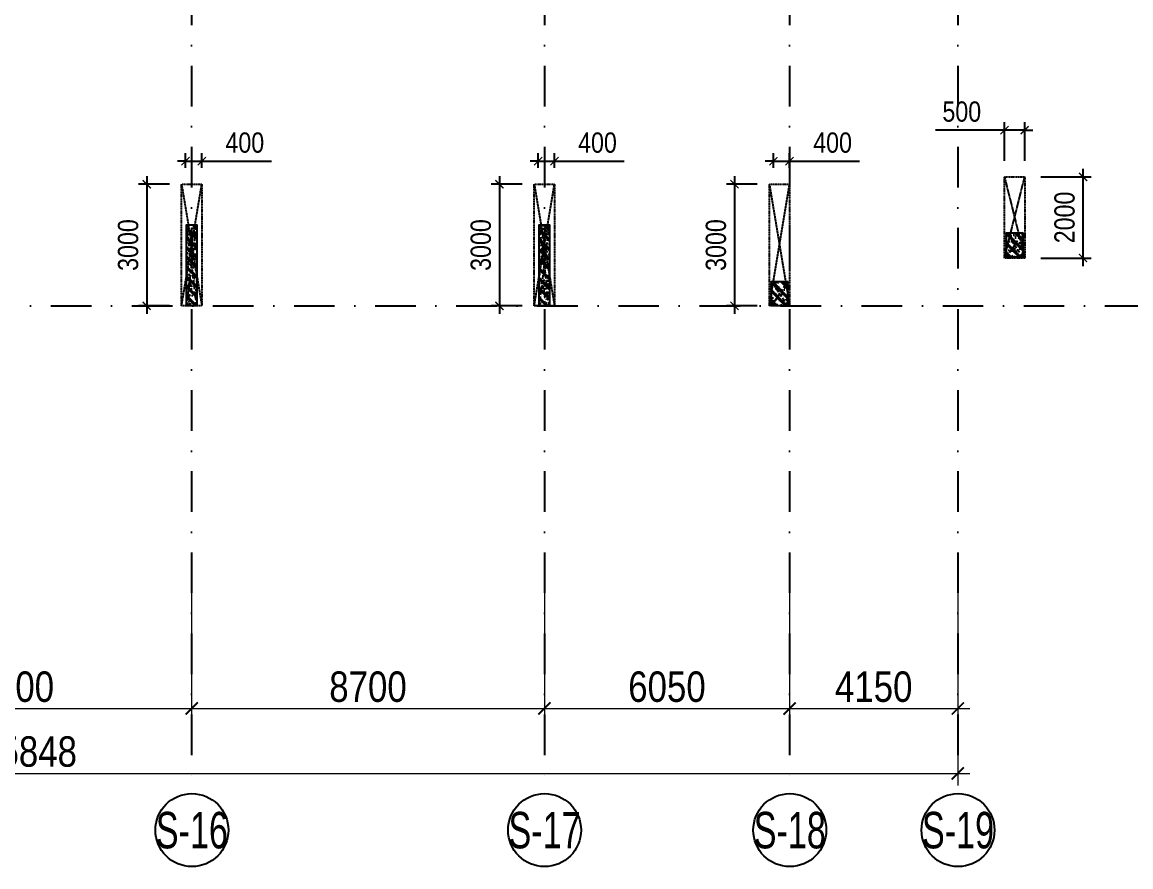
# Model space of a CAD drawing. Header units: millimetres. Extents: x 13965 to 1327256, y -72704 to 46237.
# Drawn here: x 705634 to 732983, y -45899 to -25068 of the extents above; entities that cross this region are included whole.
import ezdxf
from ezdxf.enums import TextEntityAlignment as Align

# ---------------------------------------------------------------- set-up
doc = ezdxf.new("R2010")
doc.units = ezdxf.units.MM
doc.header["$MEASUREMENT"] = 0
for name, pattern in [('DASHDOT', [1, 0.5, -0.25, 0, -0.25]), ('DASHED', [4.5, 3, -1.5]), ('HIDDEN', [0.375, 0.25, -0.125])]:
    doc.linetypes.add(name, pattern=pattern)
for name, color, linetype in [('AUDIT_I_220807103235-17', 50, 'Continuous'), ('ccu11-Khuat', 9, 'DASHED'), ('KC2-DIM', 251, 'Continuous'), ('KT-Dim', 8, 'Continuous'), ('KT-Luoi truc South Tower', 8, 'DASHDOT'), ('ST_MBDV Cot vach 220805$0$AUDIT_I_220805193045-5', 6, 'Continuous'), ('Xref_ST_MBDV Cot vach 30.7.2022|Xref_ST_MBDV Cot vach 30.7.2022|Xref_ST_MBDV Cot vach 30.7.2022|Xref_ST_MBDV Cot vach 30.7.2022|A-GRID-SYM', 50, 'Continuous'), ('Xref_ST_MBDV Cot vach 30.7.2022|Xref_ST_MBDV Cot vach 30.7.2022|Xref_ST_MBDV Cot vach 30.7.2022|Xref_ST_MBDV Cot vach 30.7.2022|KC-Betong', 6, 'Continuous')]:
    doc.layers.add(name, color=color, linetype=linetype)
doc.layers.add('KT-Kich thuoc', color=159, linetype='Continuous', lineweight=18)
doc.styles.add('Arial Narrow', font='ARIALN.TTF')
doc.styles.add('HBA-Text', font='GOTHIC.TTF')
doc.dimstyles.new('ccu12-200', dxfattribs={"dimscale": 200, "dimtxt": 2.5, "dimasz": 1, "dimexe": 1, "dimexo": 2, "dimgap": 1, "dimtad": 1, "dimdec": 0, "dimdsep": 46, "dimtxsty": 'Arial Narrow', "dimblk": 'ARCHTICK', "dimcen": -1, "dimdle": 1, "dimclrd": 256, "dimclre": 256, "dimclrt": 3, "dimadec": 0, "dimazin": 2, "dimtfac": 0.1, "dimtdec": 0, "dimtmove": 0, "dimatfit": 1, "dimldrblk": 'ARCHTICK', "dimfxl": 1, "dimtvp": 0.833333, "dimtolj": 1, "dimtzin": 12, "dimarcsym": 0})
doc.dimstyles.new('CCU_1-300', dxfattribs={"dimscale": 300, "dimtxt": 2.5, "dimasz": 1, "dimexe": 1, "dimexo": 2, "dimgap": 0.5, "dimtad": 1, "dimdec": 0, "dimdsep": 46, "dimtxsty": 'Arial Narrow', "dimblk": 'ARCHTICK', "dimcen": -1, "dimdle": 1, "dimclrd": 256, "dimclre": 256, "dimclrt": 3, "dimadec": 0, "dimazin": 2, "dimtfac": 0.1, "dimtdec": 0, "dimtix": 1, "dimtmove": 2, "dimatfit": 1, "dimfxl": 1, "dimtvp": 0.833333, "dimtolj": 1, "dimtzin": 12, "dimarcsym": 0})

# ---------------------------------------------------------------- blocks, each defined once
blk = doc.blocks.new('_ArchTick')
at = {"color": 0, "const_width": 0.15}
blk.add_lwpolyline([(-0.5, -0.5), (0.5, 0.5)], dxfattribs=at)
blk = doc.blocks.new('*D1047')
at = {"layer": 'Defpoints', "color": 0, "transparency": 16777216}
for p in [(-52171, 1204), (-6323, 1204), (-6323, -3959)]:
    blk.add_point(p, dxfattribs=at)
at = {"layer": 'KT-Kich thuoc', "lineweight": -2, "transparency": 16777216}
for p, q in [((-52171, 604), (-52171, -4259)), ((-6323, 604), (-6323, -4259)), ((-52471, -3959), (-6023, -3959))]:
    blk.add_line(p, q, dxfattribs=at)
at = {"layer": 'KT-Kich thuoc', "lineweight": -2, "transparency": 16777216, "xscale": 300, "yscale": 300, "zscale": 300, "rotation": 180}
blk.add_blockref('_ArchTick', (-52171, -3959), dxfattribs=at)
at = {"layer": 'KT-Kich thuoc', "lineweight": -2, "transparency": 16777216, "xscale": 300, "yscale": 300, "zscale": 300}
blk.add_blockref('_ArchTick', (-6323, -3959), dxfattribs=at)
at = {"layer": 'KT-Kich thuoc', "color": 3, "transparency": 16777216, "insert": (-29247, -3426), "char_height": 750, "attachment_point": 5, "style": 'Arial Narrow'}
blk.add_mtext('\\A1;45848', dxfattribs=at)
blk = doc.blocks.new('*D1076')
at = {"layer": 'Defpoints', "color": 0, "transparency": 16777216}
for p in [(-33923, 1204), (-25223, 1204), (-25223, -2359)]:
    blk.add_point(p, dxfattribs=at)
at = {"layer": 'KT-Kich thuoc', "lineweight": -2, "transparency": 16777216}
for p, q in [((-33923, 604), (-33923, -2659)), ((-25223, 604), (-25223, -2659)), ((-34223, -2359), (-24923, -2359))]:
    blk.add_line(p, q, dxfattribs=at)
at = {"layer": 'KT-Kich thuoc', "lineweight": -2, "transparency": 16777216, "xscale": 300, "yscale": 300, "zscale": 300, "rotation": 180}
blk.add_blockref('_ArchTick', (-33923, -2359), dxfattribs=at)
at = {"layer": 'KT-Kich thuoc', "lineweight": -2, "transparency": 16777216, "xscale": 300, "yscale": 300, "zscale": 300}
blk.add_blockref('_ArchTick', (-25223, -2359), dxfattribs=at)
at = {"layer": 'KT-Kich thuoc', "color": 3, "transparency": 16777216, "insert": (-29573, -1826), "char_height": 750, "attachment_point": 5, "style": 'Arial Narrow'}
blk.add_mtext('\\A1;8700', dxfattribs=at)
blk = doc.blocks.new('*D1077')
at = {"layer": 'Defpoints', "color": 0, "transparency": 16777216}
for p in [(-25223, 1204), (-16523, 1204), (-16523, -2359)]:
    blk.add_point(p, dxfattribs=at)
at = {"layer": 'KT-Kich thuoc', "lineweight": -2, "transparency": 16777216}
for p, q in [((-25223, 604), (-25223, -2659)), ((-16523, 604), (-16523, -2659)), ((-25523, -2359), (-16223, -2359))]:
    blk.add_line(p, q, dxfattribs=at)
at = {"layer": 'KT-Kich thuoc', "lineweight": -2, "transparency": 16777216, "xscale": 300, "yscale": 300, "zscale": 300, "rotation": 180}
blk.add_blockref('_ArchTick', (-25223, -2359), dxfattribs=at)
at = {"layer": 'KT-Kich thuoc', "lineweight": -2, "transparency": 16777216, "xscale": 300, "yscale": 300, "zscale": 300}
blk.add_blockref('_ArchTick', (-16523, -2359), dxfattribs=at)
at = {"layer": 'KT-Kich thuoc', "color": 3, "transparency": 16777216, "insert": (-20873, -1826), "char_height": 750, "attachment_point": 5, "style": 'Arial Narrow'}
blk.add_mtext('\\A1;8700', dxfattribs=at)
blk = doc.blocks.new('*D1078')
at = {"layer": 'Defpoints', "color": 0, "transparency": 16777216}
for p in [(-16523, 1204), (-10473, 1204), (-10473, -2359)]:
    blk.add_point(p, dxfattribs=at)
at = {"layer": 'KT-Kich thuoc', "lineweight": -2, "transparency": 16777216}
for p, q in [((-16523, 604), (-16523, -2659)), ((-10473, 604), (-10473, -2659)), ((-16823, -2359), (-10173, -2359))]:
    blk.add_line(p, q, dxfattribs=at)
at = {"layer": 'KT-Kich thuoc', "lineweight": -2, "transparency": 16777216, "xscale": 300, "yscale": 300, "zscale": 300, "rotation": 180}
blk.add_blockref('_ArchTick', (-16523, -2359), dxfattribs=at)
at = {"layer": 'KT-Kich thuoc', "lineweight": -2, "transparency": 16777216, "xscale": 300, "yscale": 300, "zscale": 300}
blk.add_blockref('_ArchTick', (-10473, -2359), dxfattribs=at)
at = {"layer": 'KT-Kich thuoc', "color": 3, "transparency": 16777216, "insert": (-13498, -1826), "char_height": 750, "attachment_point": 5, "style": 'Arial Narrow'}
blk.add_mtext('\\A1;6050', dxfattribs=at)
blk = doc.blocks.new('*D1079')
at = {"layer": 'Defpoints', "color": 0, "transparency": 16777216}
for p in [(-10473, 1204), (-6323, 1204), (-6323, -2359)]:
    blk.add_point(p, dxfattribs=at)
at = {"layer": 'KT-Kich thuoc', "lineweight": -2, "transparency": 16777216}
for p, q in [((-10473, 604), (-10473, -2659)), ((-6323, 604), (-6323, -2659)), ((-10773, -2359), (-6023, -2359))]:
    blk.add_line(p, q, dxfattribs=at)
at = {"layer": 'KT-Kich thuoc', "lineweight": -2, "transparency": 16777216, "xscale": 300, "yscale": 300, "zscale": 300, "rotation": 180}
blk.add_blockref('_ArchTick', (-10473, -2359), dxfattribs=at)
at = {"layer": 'KT-Kich thuoc', "lineweight": -2, "transparency": 16777216, "xscale": 300, "yscale": 300, "zscale": 300}
blk.add_blockref('_ArchTick', (-6323, -2359), dxfattribs=at)
at = {"layer": 'KT-Kich thuoc', "color": 3, "transparency": 16777216, "insert": (-8398, -1826), "char_height": 750, "attachment_point": 5, "style": 'Arial Narrow'}
blk.add_mtext('\\A1;4150', dxfattribs=at)
blk = doc.blocks.new('GRID-SYM-flat-73')
at = {"layer": 'Xref_ST_MBDV Cot vach 30.7.2022|Xref_ST_MBDV Cot vach 30.7.2022|Xref_ST_MBDV Cot vach 30.7.2022|Xref_ST_MBDV Cot vach 30.7.2022|A-GRID-SYM'}
blk.add_circle((0, 0, 0), 900, dxfattribs=at)
at = {"layer": 'Xref_ST_MBDV Cot vach 30.7.2022|Xref_ST_MBDV Cot vach 30.7.2022|Xref_ST_MBDV Cot vach 30.7.2022|Xref_ST_MBDV Cot vach 30.7.2022|A-GRID-SYM', "style": 'HBA-Text'}
blk.add_attdef('GRID', text='', height=900, rotation=359.6303, dxfattribs=at).set_placement((0, 0, 0), align=Align.MIDDLE_CENTER)
blk = doc.blocks.new('*D597')
at = {"layer": 'Defpoints', "color": 0, "transparency": 16777216}
for p in [(709665, -29064), (708706, -32064), (709665, -32064)]:
    blk.add_point(p, dxfattribs=at)
at = {"layer": 'KC2-DIM', "lineweight": -2, "transparency": 16777216}
for p, q in [((708706, -28864), (708706, -32264)), ((709265, -29064), (708506, -29064)), ((709265, -32064), (708506, -32064))]:
    blk.add_line(p, q, dxfattribs=at)
at = {"layer": 'KC2-DIM', "lineweight": -2, "transparency": 16777216, "xscale": 200, "yscale": 200, "zscale": 200}
for p, rotation in [((708706, -29064), 90), ((708706, -32064), 270)]:
    blk.add_blockref('_ArchTick', p, dxfattribs=dict(at, rotation=rotation))
at = {"layer": 'KC2-DIM', "color": 3, "transparency": 16777216, "insert": (708250, -30564), "char_height": 500, "attachment_point": 5, "rotation": 90, "style": 'Arial Narrow'}
blk.add_mtext('\\A1;3000', dxfattribs=at)
blk = doc.blocks.new('*D598')
at = {"layer": 'Defpoints', "color": 0, "transparency": 16777216}
for p in [(710065, -28496), (709665, -29064), (710065, -29064)]:
    blk.add_point(p, dxfattribs=at)
at = {"layer": 'KC2-DIM', "lineweight": -2, "transparency": 16777216}
for p, q in [((709665, -28664), (709665, -28296)), ((710065, -28664), (710065, -28296)), ((709665, -28496), (709465, -28496)), ((709665, -28496), (710065, -28496)), ((710065, -28496), (711786, -28496))]:
    blk.add_line(p, q, dxfattribs=at)
at = {"layer": 'KC2-DIM', "lineweight": -2, "transparency": 16777216, "xscale": 200, "yscale": 200, "zscale": 200}
blk.add_blockref('_ArchTick', (709665, -28496), dxfattribs=at)
at = {"layer": 'KC2-DIM', "lineweight": -2, "transparency": 16777216, "xscale": 200, "yscale": 200, "zscale": 200, "rotation": 180}
blk.add_blockref('_ArchTick', (710065, -28496), dxfattribs=at)
at = {"layer": 'KC2-DIM', "color": 3, "transparency": 16777216, "insert": (711126, -28041), "char_height": 500, "attachment_point": 5, "style": 'Arial Narrow'}
blk.add_mtext('\\A1;400', dxfattribs=at)
blk = doc.blocks.new('*D599')
at = {"layer": 'Defpoints', "color": 0, "transparency": 16777216}
for p in [(718365, -29064), (717406, -32064), (718365, -32064)]:
    blk.add_point(p, dxfattribs=at)
at = {"layer": 'KC2-DIM', "lineweight": -2, "transparency": 16777216}
for p, q in [((717406, -28864), (717406, -32264)), ((717965, -29064), (717206, -29064)), ((717965, -32064), (717206, -32064))]:
    blk.add_line(p, q, dxfattribs=at)
at = {"layer": 'KC2-DIM', "lineweight": -2, "transparency": 16777216, "xscale": 200, "yscale": 200, "zscale": 200}
for p, rotation in [((717406, -29064), 90), ((717406, -32064), 270)]:
    blk.add_blockref('_ArchTick', p, dxfattribs=dict(at, rotation=rotation))
at = {"layer": 'KC2-DIM', "color": 3, "transparency": 16777216, "insert": (716950, -30564), "char_height": 500, "attachment_point": 5, "rotation": 90, "style": 'Arial Narrow'}
blk.add_mtext('\\A1;3000', dxfattribs=at)
blk = doc.blocks.new('*D600')
at = {"layer": 'Defpoints', "color": 0, "transparency": 16777216}
for p in [(718765, -28496), (718365, -29064), (718765, -29064)]:
    blk.add_point(p, dxfattribs=at)
at = {"layer": 'KC2-DIM', "lineweight": -2, "transparency": 16777216}
for p, q in [((718365, -28664), (718365, -28296)), ((718765, -28664), (718765, -28296)), ((718365, -28496), (718165, -28496)), ((718365, -28496), (718765, -28496)), ((718765, -28496), (720486, -28496))]:
    blk.add_line(p, q, dxfattribs=at)
at = {"layer": 'KC2-DIM', "lineweight": -2, "transparency": 16777216, "xscale": 200, "yscale": 200, "zscale": 200}
blk.add_blockref('_ArchTick', (718365, -28496), dxfattribs=at)
at = {"layer": 'KC2-DIM', "lineweight": -2, "transparency": 16777216, "xscale": 200, "yscale": 200, "zscale": 200, "rotation": 180}
blk.add_blockref('_ArchTick', (718765, -28496), dxfattribs=at)
at = {"layer": 'KC2-DIM', "color": 3, "transparency": 16777216, "insert": (719826, -28041), "char_height": 500, "attachment_point": 5, "style": 'Arial Narrow'}
blk.add_mtext('\\A1;400', dxfattribs=at)
blk = doc.blocks.new('*D601')
at = {"layer": 'Defpoints', "color": 0, "transparency": 16777216}
for p in [(724165, -29064), (723206, -32064), (724165, -32064)]:
    blk.add_point(p, dxfattribs=at)
at = {"layer": 'KC2-DIM', "lineweight": -2, "transparency": 16777216}
for p, q in [((723206, -28864), (723206, -32264)), ((723765, -29064), (723006, -29064)), ((723765, -32064), (723006, -32064))]:
    blk.add_line(p, q, dxfattribs=at)
at = {"layer": 'KC2-DIM', "lineweight": -2, "transparency": 16777216, "xscale": 200, "yscale": 200, "zscale": 200}
for p, rotation in [((723206, -29064), 90), ((723206, -32064), 270)]:
    blk.add_blockref('_ArchTick', p, dxfattribs=dict(at, rotation=rotation))
at = {"layer": 'KC2-DIM', "color": 3, "transparency": 16777216, "insert": (722750, -30564), "char_height": 500, "attachment_point": 5, "rotation": 90, "style": 'Arial Narrow'}
blk.add_mtext('\\A1;3000', dxfattribs=at)
blk = doc.blocks.new('*D602')
at = {"layer": 'Defpoints', "color": 0, "transparency": 16777216}
for p in [(724565, -28496), (724165, -29064), (724565, -29064)]:
    blk.add_point(p, dxfattribs=at)
at = {"layer": 'KC2-DIM', "lineweight": -2, "transparency": 16777216}
for p, q in [((724165, -28664), (724165, -28296)), ((724565, -28664), (724565, -28296)), ((724165, -28496), (723965, -28496)), ((724165, -28496), (724565, -28496)), ((724565, -28496), (726286, -28496))]:
    blk.add_line(p, q, dxfattribs=at)
at = {"layer": 'KC2-DIM', "lineweight": -2, "transparency": 16777216, "xscale": 200, "yscale": 200, "zscale": 200}
blk.add_blockref('_ArchTick', (724165, -28496), dxfattribs=at)
at = {"layer": 'KC2-DIM', "lineweight": -2, "transparency": 16777216, "xscale": 200, "yscale": 200, "zscale": 200, "rotation": 180}
blk.add_blockref('_ArchTick', (724565, -28496), dxfattribs=at)
at = {"layer": 'KC2-DIM', "color": 3, "transparency": 16777216, "insert": (725626, -28041), "char_height": 500, "attachment_point": 5, "style": 'Arial Narrow'}
blk.add_mtext('\\A1;400', dxfattribs=at)
blk = doc.blocks.new('*D611')
at = {"layer": 'Defpoints', "color": 0, "transparency": 16777216}
for p in [(730365, -28884), (731805, -28884), (730365, -30884)]:
    blk.add_point(p, dxfattribs=at)
at = {"layer": 'KC2-DIM', "lineweight": -2, "transparency": 16777216}
for p, q in [((731805, -31084), (731805, -28684)), ((730765, -28884), (732005, -28884)), ((730765, -30884), (732005, -30884))]:
    blk.add_line(p, q, dxfattribs=at)
at = {"layer": 'KC2-DIM', "lineweight": -2, "transparency": 16777216, "xscale": 200, "yscale": 200, "zscale": 200}
for p, rotation in [((731805, -28884), 90), ((731805, -30884), 270)]:
    blk.add_blockref('_ArchTick', p, dxfattribs=dict(at, rotation=rotation))
at = {"layer": 'KC2-DIM', "color": 3, "transparency": 16777216, "insert": (731350, -29884), "char_height": 500, "attachment_point": 5, "rotation": 90, "style": 'Arial Narrow'}
blk.add_mtext('\\A1;2000', dxfattribs=at)
blk = doc.blocks.new('*D612')
at = {"layer": 'Defpoints', "color": 0, "transparency": 16777216}
for p in [(729865, -27731), (729865, -28884), (730365, -28884)]:
    blk.add_point(p, dxfattribs=at)
at = {"layer": 'KC2-DIM', "lineweight": -2, "transparency": 16777216}
for p, q in [((729865, -28484), (729865, -27531)), ((730365, -28484), (730365, -27531)), ((729865, -27731), (728161, -27731)), ((730365, -27731), (729865, -27731)), ((730365, -27731), (730565, -27731))]:
    blk.add_line(p, q, dxfattribs=at)
at = {"layer": 'KC2-DIM', "lineweight": -2, "transparency": 16777216, "xscale": 200, "yscale": 200, "zscale": 200}
blk.add_blockref('_ArchTick', (729865, -27731), dxfattribs=at)
at = {"layer": 'KC2-DIM', "lineweight": -2, "transparency": 16777216, "xscale": 200, "yscale": 200, "zscale": 200, "rotation": 180}
blk.add_blockref('_ArchTick', (730365, -27731), dxfattribs=at)
at = {"layer": 'KC2-DIM', "color": 3, "transparency": 16777216, "insert": (728813, -27276), "char_height": 500, "attachment_point": 5, "style": 'Arial Narrow'}
blk.add_mtext('\\A1;500', dxfattribs=at)
blk = doc.blocks.new('*U73')
h = blk.add_hatch()
h.set_pattern_fill('VATLIEU04', color=250, scale=40, style=0, pattern_type=2)
h.set_pattern_definition([(50, (-700, 2050), (286.904, -25.1), [30, -330]), (355, (-700, 2050), (-55.5, 300.877), [24, -264]), (100.451, (-676.1, 2047.9), (231.404, 275.776), [25.496, -280.457]), (46.184, (-700, 2130), (426.896, -66.208), [45, -495]), (96.636, (-664.43, 2124.5), (373.865, 389.65), [38.244, -420.685]), (351.184, (-700, 2130), (373.865, 389.65), [36, -396]), (21, (-660, 2110), (238.763, -161.048), [30, -330]), (326, (-660, 2110), (97.326, 290.06), [24, -264]), (71.451, (-640.1, 2096.58), (336.09, 129.012), [25.496, -280.457]), (37.5, (-700, 2050), (4.864, 133.1575), [0, -260.8, 0, -268, 0, -265]), (7.5, (-700, 2050), (105.228, 157.765), [0, -152.8, 0, -254.8, 0, -101]), (327.5, (-789.2, 2050), (213.529, -9.022), [0, -100, 0, -312, 0, -414]), (317.5, (-829.2, 2050), (233.274, 40.042), [0, -130, 0, -207.2, 0, -294]), (45, (-700, 2050), (-120.208, 120.208), []), (45, (-700, 2099), (-120.208, 120.208), [])])
h.paths.add_polyline_path([(-475, -475), (-225, -475), (-225, 1525), (-475, 1525)])
at = {"color": 6, "ltscale": 0.25}
blk.add_lwpolyline([(-475, -475), (-225, -475), (-225, 1525), (-475, 1525)], close=True, dxfattribs=at)
at = {"layer": 'Defpoints', "linetype": 'ByBlock', "ltscale": 30}
for p, q in [((-225, -475), (-475, 1525)), ((-475, -475), (-225, 1525))]:
    blk.add_line(p, q, dxfattribs=at)
blk = doc.blocks.new('*U74')
h = blk.add_hatch()
h.set_pattern_fill('VATLIEU04', color=250, scale=40, style=0, pattern_type=2)
h.set_pattern_definition([(50, (-700, 2050), (286.904, -25.1), [30, -330]), (355, (-700, 2050), (-55.5, 300.877), [24, -264]), (100.451, (-676.1, 2047.9), (231.404, 275.776), [25.496, -280.457]), (46.184, (-700, 2130), (426.896, -66.208), [45, -495]), (96.636, (-664.43, 2124.5), (373.865, 389.65), [38.244, -420.685]), (351.184, (-700, 2130), (373.865, 389.65), [36, -396]), (21, (-660, 2110), (238.763, -161.048), [30, -330]), (326, (-660, 2110), (97.326, 290.06), [24, -264]), (71.451, (-640.1, 2096.58), (336.09, 129.012), [25.496, -280.457]), (37.5, (-700, 2050), (4.864, 133.1575), [0, -260.8, 0, -268, 0, -265]), (7.5, (-700, 2050), (105.228, 157.765), [0, -152.8, 0, -254.8, 0, -101]), (327.5, (-789.2, 2050), (213.529, -9.022), [0, -100, 0, -312, 0, -414]), (317.5, (-829.2, 2050), (233.274, 40.042), [0, -130, 0, -207.2, 0, -294]), (45, (-700, 2050), (-120.208, 120.208), []), (45, (-700, 2099), (-120.208, 120.208), [])])
h.paths.add_polyline_path([(-475, -475), (-225, -475), (-225, 1525), (-475, 1525)])
at = {"color": 6, "ltscale": 0.25}
blk.add_lwpolyline([(-475, -475), (-225, -475), (-225, 1525), (-475, 1525)], close=True, dxfattribs=at)
at = {"layer": 'Defpoints', "linetype": 'ByBlock', "ltscale": 30}
for p, q in [((-225, -475), (-475, 1525)), ((-475, -475), (-225, 1525))]:
    blk.add_line(p, q, dxfattribs=at)
blk = doc.blocks.new('*U68')
h = blk.add_hatch()
h.set_pattern_fill('VATLIEU04', color=250, scale=40, style=0, pattern_type=2)
h.set_pattern_definition([(50, (-550, 650), (286.904, -25.1), [30, -330]), (355, (-550, 650), (-55.5, 300.88), [24, -264]), (100.451, (-526.1, 647.9), (231.404, 275.776), [25.496, -280.457]), (46.184, (-550, 730), (426.9, -66.21), [45, -495]), (96.636, (-514.43, 724.5), (373.87, 389.65), [38.24, -420.69]), (351.184, (-550, 730), (373.86, 389.65), [36, -396]), (21, (-510, 710), (238.763, -161.048), [30, -330]), (326, (-510, 710), (97.326, 290.06), [24, -264]), (71.451, (-490.1, 696.58), (336.09, 129.01), [25.496, -280.457]), (37.5, (-550, 650), (4.864, 133.1575), [0, -260.8, 0, -268, 0, -265]), (7.5, (-550, 650), (105.228, 157.765), [0, -152.8, 0, -254.8, 0, -101]), (327.5, (-639.2, 650), (213.529, -9.022), [0, -100, 0, -312, 0, -414]), (317.5, (-679.2, 650), (233.274, 40.042), [0, -130, 0, -207.2, 0, -294]), (45, (-550, 650), (-120.208, 120.208), []), (45, (-550, 699), (-120.208, 120.208), [])])
h.paths.add_polyline_path([(-475, -475), (-75, -475), (-75, 125), (-475, 125)])
at = {"color": 6, "ltscale": 0.25}
blk.add_lwpolyline([(-475, -475), (-75, -475), (-75, 125), (-475, 125)], close=True, dxfattribs=at)
at = {"layer": 'Defpoints', "linetype": 'ByBlock', "ltscale": 30}
for p, q in [((-75, -475), (-475, 125)), ((-475, -475), (-75, 125))]:
    blk.add_line(p, q, dxfattribs=at)
blk = doc.blocks.new('*U64')
h = blk.add_hatch()
h.set_pattern_fill('VATLIEU04', color=250, scale=40, style=0, pattern_type=2)
h.set_pattern_definition([(50, (-549.73, 649.82), (286.904, -25.1), [30, -330]), (355, (-549.73, 649.82), (-55.5, 300.88), [24, -264]), (100.451, (-525.82, 647.73), (231.404, 275.776), [25.496, -280.457]), (46.184, (-549.73, 729.82), (426.9, -66.21), [45, -495]), (96.636, (-514.16, 724.3), (373.87, 389.65), [38.24, -420.69]), (351.184, (-549.73, 729.8), (373.86, 389.65), [36, -396]), (21, (-509.73, 709.82), (238.763, -161.048), [30, -330]), (326, (-509.73, 709.82), (97.326, 290.06), [24, -264]), (71.451, (-489.83, 696.4), (336.09, 129.01), [25.496, -280.457]), (37.5, (-549.73, 649.82), (4.864, 133.1575), [0, -260.8, 0, -268, 0, -265]), (7.5, (-549.73, 649.82), (105.228, 157.765), [0, -152.8, 0, -254.8, 0, -101]), (327.5, (-638.93, 649.82), (213.529, -9.022), [0, -100, 0, -312, 0, -414]), (317.5, (-678.93, 649.82), (233.274, 40.042), [0, -130, 0, -207.2, 0, -294]), (45, (-549.73, 649.82), (-120.208, 120.208), []), (45, (-549.73, 698.82), (-120.208, 120.208), [])])
h.paths.add_polyline_path([(-475, -475), (-75, -475), (-75, 125), (-475, 125)])
at = {"color": 6, "ltscale": 0.25}
blk.add_lwpolyline([(-475, -475), (-75, -475), (-75, 125), (-475, 125)], close=True, dxfattribs=at)
at = {"layer": 'Defpoints', "linetype": 'ByBlock', "ltscale": 30}
for p, q in [((-75, -475), (-475, 125)), ((-475, -475), (-75, 125))]:
    blk.add_line(p, q, dxfattribs=at)
blk = doc.blocks.new('*U998')
at = {"color": 6, "linetype": 'HIDDEN', "ltscale": 10}
for p, q in [((25, 2525), (-475, -475)), ((25, -475), (-475, 2525))]:
    blk.add_line(p, q, dxfattribs=at)
blk.add_lwpolyline([(-475, -475), (25, -475), (25, 2525), (-475, 2525)], close=True, dxfattribs=at)
blk = doc.blocks.new('*U1003')
at = {"color": 6, "linetype": 'HIDDEN', "ltscale": 10}
for p, q in [((25, 1525), (-475, -475)), ((25, -475), (-475, 1525))]:
    blk.add_line(p, q, dxfattribs=at)
blk.add_lwpolyline([(-475, -475), (25, -475), (25, 1525), (-475, 1525)], close=True, dxfattribs=at)
blk = doc.blocks.new('MBCV-T37')
at = {"layer": 'ST_MBDV Cot vach 220805$0$AUDIT_I_220805193045-5', "linetype": 'ByBlock', "xscale": -1, "rotation": 359.9999999999985}
for name, p in [('*U73', (8200, -9425, 0)), ('*U74', (16900, -9425, 0)), ('*U64', (28575, -8225, 0)), ('*U68', (22775, -9425, 0))]:
    blk.add_blockref(name, p, dxfattribs=at)
at = {"layer": 'Xref_ST_MBDV Cot vach 30.7.2022|Xref_ST_MBDV Cot vach 30.7.2022|Xref_ST_MBDV Cot vach 30.7.2022|Xref_ST_MBDV Cot vach 30.7.2022|KC-Betong', "linetype": 'ByBlock', "xscale": -1}
blk.add_blockref('*U1003', (28625, -8245, 0), dxfattribs=at)
at = {"layer": 'Xref_ST_MBDV Cot vach 30.7.2022|Xref_ST_MBDV Cot vach 30.7.2022|Xref_ST_MBDV Cot vach 30.7.2022|Xref_ST_MBDV Cot vach 30.7.2022|KC-Betong', "linetype": 'ByBlock', "xscale": -1, "rotation": 359.9999999999985}
for p in [(8325, -9425, 0), (17025, -9425, 0), (22825, -9425, 0)]:
    blk.add_blockref('*U998', p, dxfattribs=at)
blk = doc.blocks.new('Asix South Tower')
at = {"layer": 'KT-Luoi truc South Tower', "ltscale": 2000}
for p, q in [((-25223, 33491.9), (-25223, -4459.1)), ((-16523, 33491.9), (-16523, -4459.1)), ((-10473, 33491.9), (-10473, -4459.1)), ((-6323, 33491.9), (-6323, -4459.1)), ((-52698.1, 7570.4), (10118.8, 7570.4))]:
    blk.add_line(p, q, dxfattribs=at)
at = {"layer": 'KT-Dim'}
ref = blk.add_blockref('GRID-SYM-flat-73', (-25217.9, -5359.1, 0), dxfattribs=dict(at, rotation=0.325197994598278))
ref.add_attrib('GRID', 'S-16', dxfattribs={"layer": 'AUDIT_I_220807103235-17', "height": 900, "style": 'HBA-Text', "width": 0.7}).set_placement((-25217.9, -5359.1, 0), align=Align.MIDDLE_CENTER)
ref = blk.add_blockref('GRID-SYM-flat-73', (-16517.9, -5359.1, 0), dxfattribs=dict(at, rotation=0.325197994598278))
ref.add_attrib('GRID', 'S-17', dxfattribs={"layer": 'AUDIT_I_220807103235-17', "height": 900, "style": 'HBA-Text', "width": 0.7}).set_placement((-16517.9, -5359.1, 0), align=Align.MIDDLE_CENTER)
ref = blk.add_blockref('GRID-SYM-flat-73', (-10467.9, -5359.1, 0), dxfattribs=dict(at, rotation=0.325197994598278))
ref.add_attrib('GRID', 'S-18', dxfattribs={"layer": 'AUDIT_I_220807103235-17', "height": 900, "style": 'HBA-Text', "width": 0.7}).set_placement((-10467.9, -5359.1, 0), align=Align.MIDDLE_CENTER)
ref = blk.add_blockref('GRID-SYM-flat-73', (-6317.9, -5359.1, 0), dxfattribs=dict(at, rotation=0.325197994598278))
ref.add_attrib('GRID', 'S-19', dxfattribs={"layer": 'AUDIT_I_220807103235-17', "height": 900, "style": 'HBA-Text', "width": 0.7}).set_placement((-6317.9, -5359.1, 0), align=Align.MIDDLE_CENTER)
at = {"layer": 'KT-Kich thuoc'}
for base, p1, p2, picture, middle in [((-6323, -3959.1), (-52170.8, 1204.1), (-6323, 1204.1), '*D1047', (-29246.9, -3426.2)), ((-25223, -2359.1), (-33923, 1204.1), (-25223, 1204.1), '*D1076', (-29573, -1826.2)), ((-16523, -2359.1), (-25223, 1204.1), (-16523, 1204.1), '*D1077', (-20873, -1826.2)), ((-10473, -2359.1), (-16523, 1204.1), (-10473, 1204.1), '*D1078', (-13498, -1826.2)), ((-6323, -2359.1), (-10473, 1204.1), (-6323, 1204.1), '*D1079', (-8398, -1826.2))]:
    dim = blk.add_linear_dim(base=base, p1=p1, p2=p2, dimstyle='CCU_1-300', dxfattribs=at)
    dim.commit()
    dim.dimension.update_dxf_attribs({"geometry": picture, "text_midpoint": middle})

msp = doc.modelspace()

# ---------------------------------------------------------------- block references
at = {"layer": 'ccu11-Khuat'}
msp.add_blockref('MBCV-T37', (701265.6, -22163.9, 0), dxfattribs=at)
at = {"layer": 'KT-Kich thuoc'}
msp.add_blockref('Asix South Tower', (735038.2, -39634.4), dxfattribs=at)

# ---------------------------------------------------------------- dimensions: what is measured, and where the dimension line sits
at = {"layer": 'KC2-DIM'}
dim = msp.add_linear_dim(base=(729865.1, -27731), p1=(730365.1, -28883.9), p2=(729865.1, -28883.9), dimstyle='ccu12-200', dxfattribs=at)
dim.commit()
dim.dimension.update_dxf_attribs({"geometry": '*D612', "text_midpoint": (728812.9, -27275.7)})
for p1, p2, distance, picture, middle in [((709665.1, -29063.9, 0), (710065.1, -29063.9, 0), 567.7, '*D598', (711125.6, -28041, 0)), ((718365.1, -29063.9, 0), (718765.1, -29063.9, 0), 567.7, '*D600', (719825.6, -28041, 0)), ((724165.1, -29063.9, 0), (724565.1, -29063.9, 0), 567.7, '*D602', (725625.6, -28041, 0)), ((709665.1, -29063.9, 0), (709665.1, -32063.9, 0), -959.4, '*D597', (708250.4, -30563.9, 0)), ((718365.1, -29063.9, 0), (718365.1, -32063.9, 0), -959.4, '*D599', (716950.4, -30563.9, 0)), ((724165.1, -29063.9, 0), (724165.1, -32063.9, 0), -959.4, '*D601', (722750.4, -30563.9, 0))]:
    dim = msp.add_aligned_dim(p1=p1, p2=p2, distance=distance, dimstyle='ccu12-200', dxfattribs=at)
    dim.commit()
    dim.dimension.update_dxf_attribs({"geometry": picture, "text_midpoint": middle})
dim = msp.add_linear_dim(base=(731805, -28883.9), p1=(730365.1, -30883.9), p2=(730365.1, -28883.9), angle=90, dimstyle='ccu12-200', dxfattribs=at)
dim.commit()
dim.dimension.update_dxf_attribs({"geometry": '*D611', "text_midpoint": (731349.7, -29883.9)})

doc.saveas('drawing.dxf')
